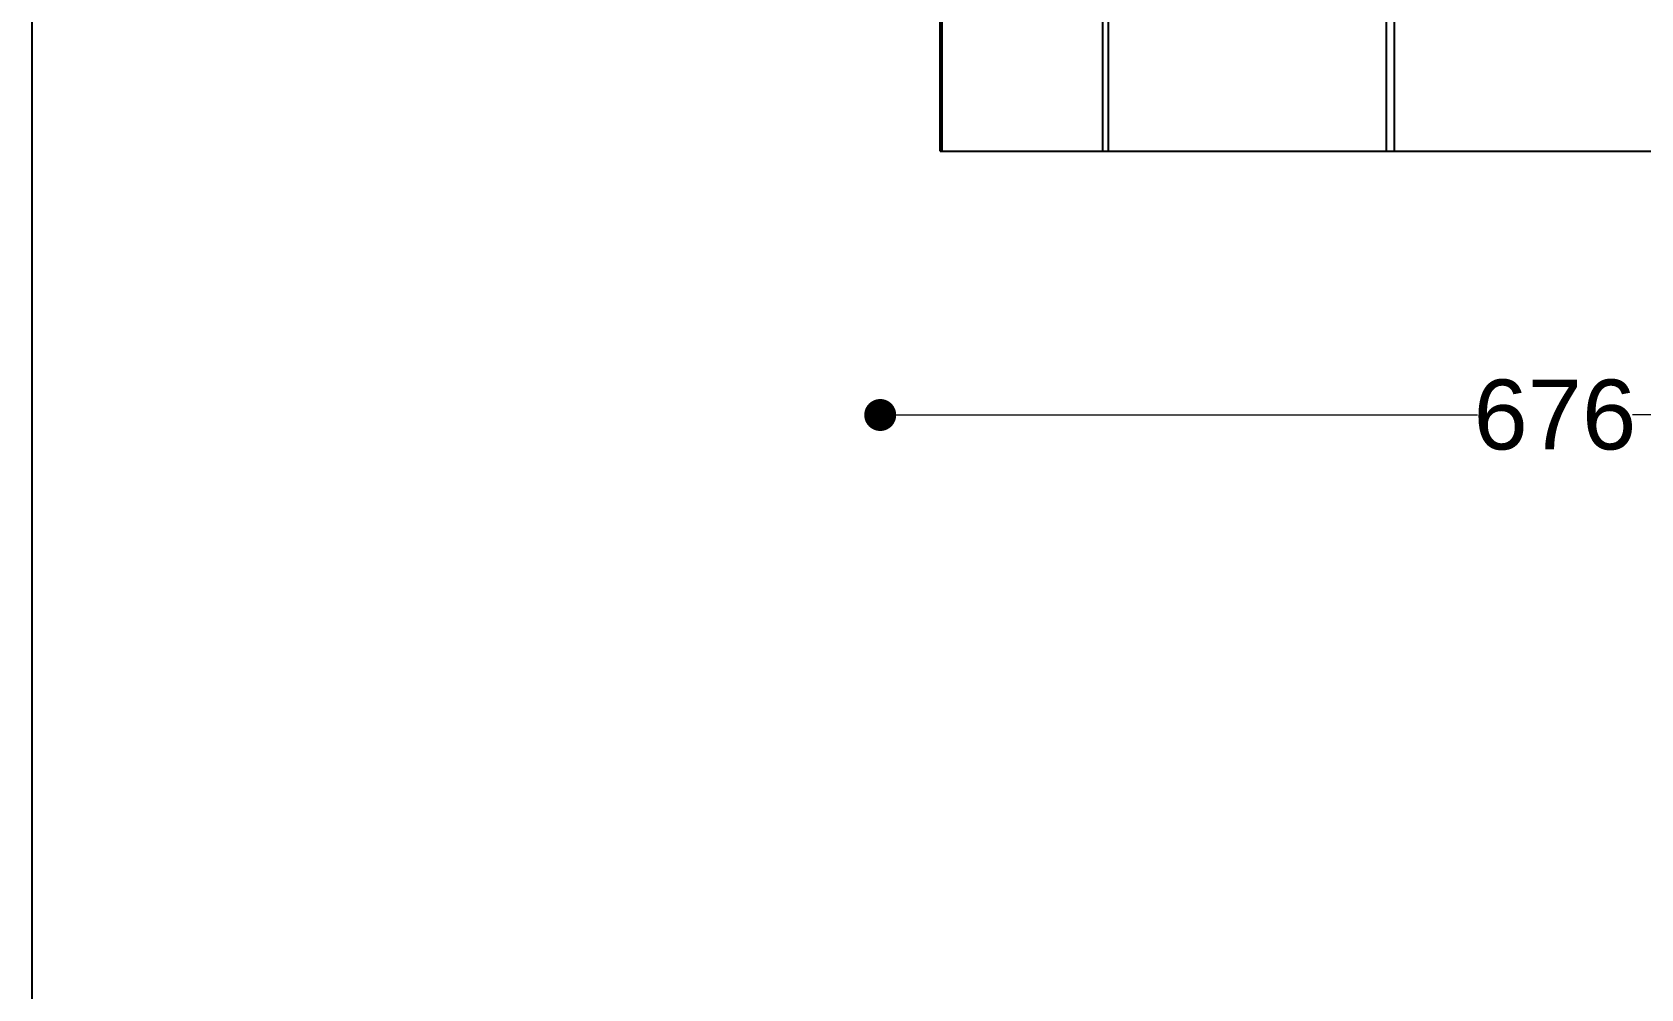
# Model space of a CAD drawing. Header units: millimetres. Extents: x 10366 to 13995, y 24552 to 29685.
# Drawn here: x 10366 to 11172, y 25836 to 26315 of the extents above; entities that cross this region are included whole.
import ezdxf

# ---------------------------------------------------------------- set-up
doc = ezdxf.new("R2010")
doc.units = ezdxf.units.MM
doc.header["$LTSCALE"] = 3
doc.layers.add('Default', color=7, linetype='Continuous')
doc.styles.get("Standard").update_dxf_attribs({"font": 'arial.ttf'})
doc.dimstyles.new('MATEUSZ', dxfattribs={"dimtxt": 35, "dimasz": 16, "dimexe": 0.18, "dimexo": 0.0625, "dimgap": 0.09, "dimtad": 0, "dimdec": 0, "dimdsep": 46, "dimtxsty": 'Standard', "dimblk": 'DOT', "dimcen": 0.09, "dimse1": 1, "dimse2": 1, "dimadec": 0, "dimazin": 0, "dimtfac": 1, "dimtdec": 0, "dimtofl": 0, "dimtmove": 0, "dimatfit": 3, "dimfxl": 1, "dimtolj": 1, "dimtzin": 0, "dimlwd": 9, "dimlwe": 9, "dimarcsym": 0})

# ---------------------------------------------------------------- blocks, each defined once
blk = doc.blocks.new('_Dot')
at = {"color": 0, "linetype": 'ByBlock', "lineweight": -2}
blk.add_line((-0.5, 0), (-1, 0), dxfattribs=at)
at = {"color": 0, "linetype": 'ByBlock', "const_width": 0.5}
blk.add_lwpolyline([(-0.25, 0, 1), (0.25, 0, 1)], format="xyb", close=True, dxfattribs=at)
blk = doc.blocks.new('*D26')
at = {"color": 0, "lineweight": 9, "transparency": 16777216}
for p, q in [((10807.15, 26122.93), (11090.39, 26122.93)), ((11451.3, 26122.93), (11168.07, 26122.93))]:
    blk.add_line(p, q, dxfattribs=at)
at = {"layer": 'Defpoints', "color": 0, "transparency": 16777216}
for p in [(10791.15, 26331.99), (11467.3, 26331.99), (11467.3, 26122.93)]:
    blk.add_point(p, dxfattribs=at)
at = {"color": 0, "lineweight": 9, "transparency": 16777216, "xscale": 16, "yscale": 16, "zscale": 16, "rotation": 180}
blk.add_blockref('_Dot', (10791.15, 26122.93), dxfattribs=at)
at = {"color": 0, "lineweight": 9, "transparency": 16777216, "xscale": 16, "yscale": 16, "zscale": 16}
blk.add_blockref('_Dot', (11467.3, 26122.93), dxfattribs=at)
at = {"color": 0, "transparency": 16777216, "insert": (11129.23, 26122.93), "char_height": 35, "attachment_point": 5}
blk.add_mtext('\\A1;676', dxfattribs=at)

msp = doc.modelspace()

# ---------------------------------------------------------------- linework, layer by layer
msp.add_lwpolyline([(10366.2, 24552.48), (10366.2, 29684.64), (13995, 29684.64), (13995, 24552.48)], close=True)
at = {"layer": 'Default'}
for p, q in [((11044.82, 26254.99), (11044.82, 26381.99)), ((11048.83, 26254.99), (11048.83, 26381.99)), ((10821.15, 26254.99), (10821.15, 26327.5)), ((10822.23, 26254.99), (10822.23, 26327.5)), ((10902.63, 26254.99), (10902.63, 26327.5)), ((10905.56, 26254.99), (10905.56, 26327.5)), ((10822.23, 26254.99), (10902.63, 26254.99)), ((10905.56, 26254.99), (11044.82, 26254.99)), ((11048.83, 26254.99), (11209.63, 26254.99))]:
    msp.add_line(p, q, dxfattribs=at)
for points in [[(10821.15, 26254.99, 0), (10821.15, 26254.99, 0), (10821.15, 26254.99, 0), (10821.15, 26254.99, 0), (10821.15, 26254.99, 0), (10821.15, 26254.99, 0), (10821.15, 26254.99, 0), (10821.15, 26254.99, 0), (10821.15, 26254.99, 0), (10821.15, 26254.99, 0), (10821.15, 26254.99, 0), (10821.15, 26254.99, 0), (10821.15, 26254.99, 0), (10821.16, 26254.99, 0), (10821.16, 26254.99, 0), (10821.18, 26254.99, 0), (10821.27, 26254.99, 0), (10822.23, 26254.99, 0)], [(10902.63, 26254.99, 0), (10905.56, 26254.99, 0)], [(11044.82, 26254.99, 0), (11048.83, 26254.99, 0)]]:
    msp.add_polyline3d(points, dxfattribs=at)

# ---------------------------------------------------------------- dimensions: what is measured, and where the dimension line sits
dim = msp.add_linear_dim(base=(11467.3, 26122.93), p1=(10791.15, 26331.99), p2=(11467.3, 26331.99), dimstyle='MATEUSZ')
dim.commit()
dim.dimension.update_dxf_attribs({"geometry": '*D26', "text_midpoint": (11129.23, 26122.93)})

doc.saveas('drawing.dxf')
